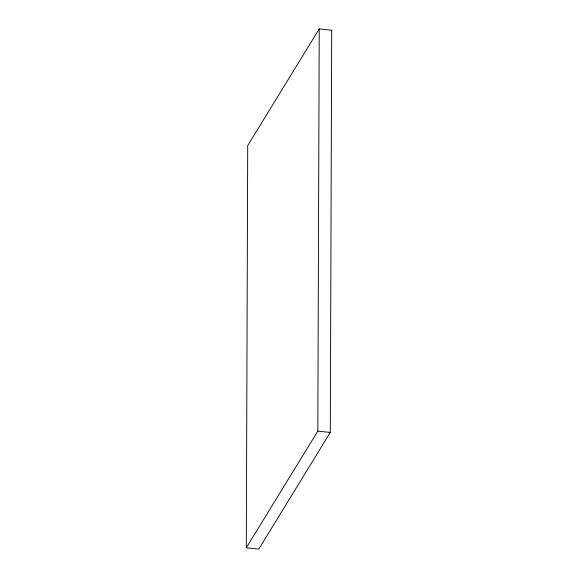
<?xml version="1.0" encoding="UTF-8"?>
<svg xmlns="http://www.w3.org/2000/svg" width="578" height="578" viewBox="0 0 578 578"><rect width="100%" height="100%" fill="white"/><g stroke="black" fill="none" stroke-linecap="round" stroke-linejoin="round"><path stroke-width="0.87" d="M246.3 547.778L247.702 145.577L319.229 28.9L331.7 30.222L330.298 432.423L258.771 549.1L246.3 547.778L317.821 431.101L319.229 28.9M317.821 431.101L330.298 432.423"/></g></svg>
